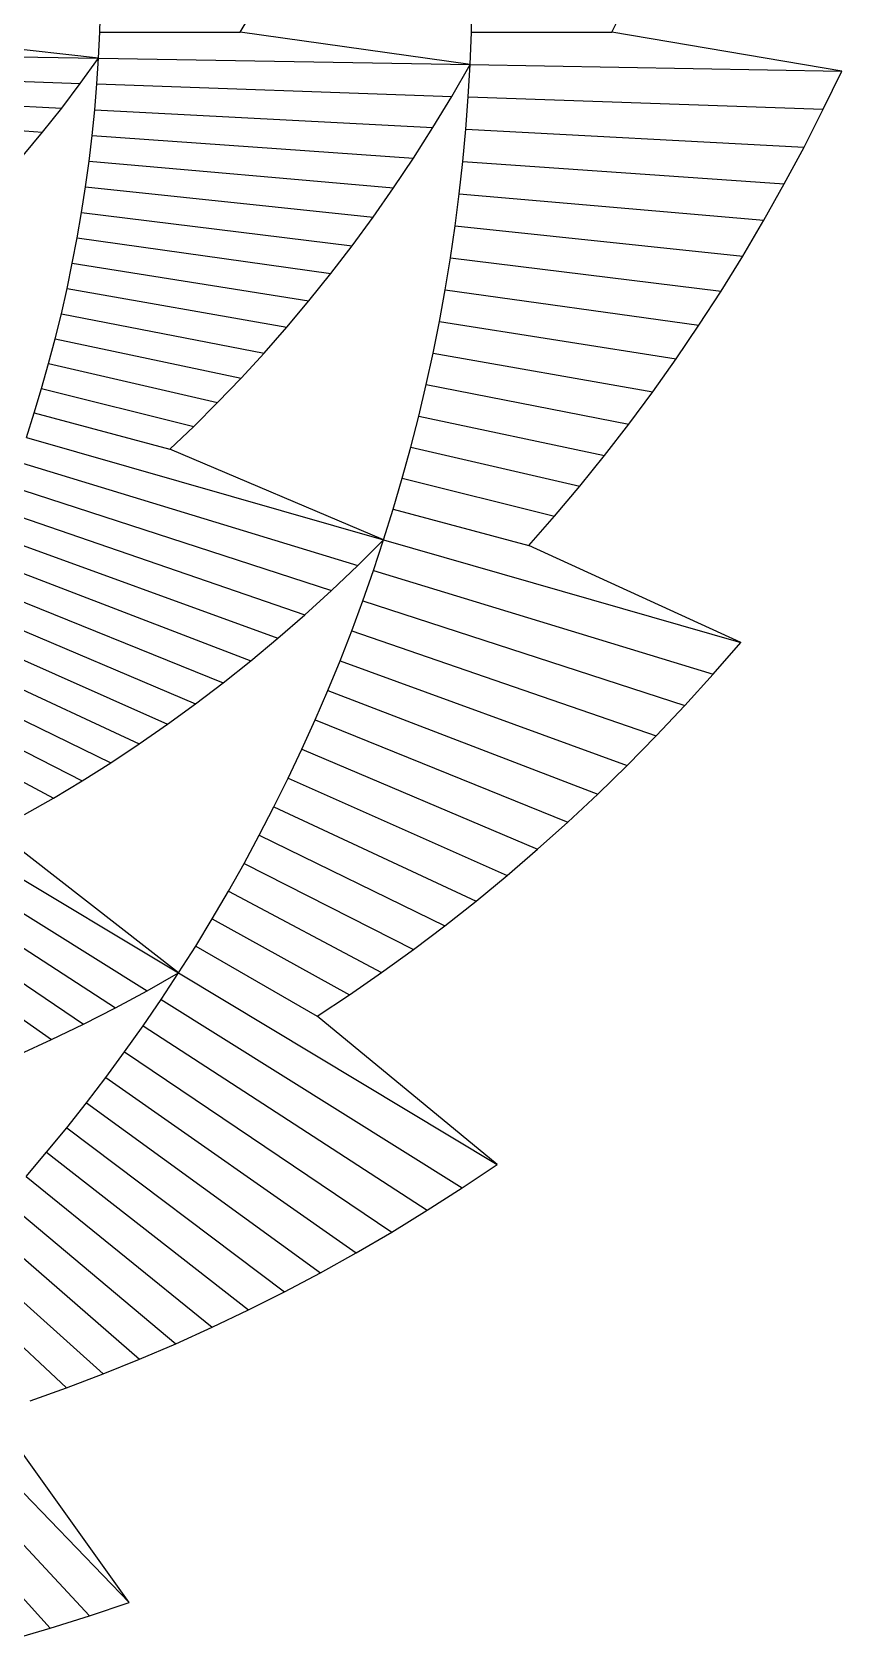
# Model space of a CAD drawing. Header units: metres. Extents: x -32.5 to 30, y -28.7 to 31.2.
# Drawn here: x 19.09 to 29.98, y -21.62 to 0 of the extents above; entities that cross this region are included whole.
import ezdxf

# ---------------------------------------------------------------- set-up
doc = ezdxf.new("R2010")
doc.units = ezdxf.units.M
for name, color, linetype in [('Fill', 3, 'Continuous'), ('Inner', 2, 'Continuous'), ('Outer', 1, 'Continuous')]:
    doc.layers.add(name, color=color, linetype=linetype)

msp = doc.modelspace()

# ---------------------------------------------------------------- linework, layer by layer
at = {"layer": 'Fill'}
for p, q in [((20, 0), (21.889, 0)), ((25, 0), (26.889, 0)), ((14.984, -0.262), (19.983, -0.349)), ((19.983, -0.349), (24.982, -0.436)), ((14.963, -0.523), (19.738, -0.689)), ((24.982, -0.436), (29.982, -0.523)), ((14.938, -0.783), (19.487, -1.021)), ((19.96, -0.697), (24.735, -0.864)), ((14.908, -1.042), (19.231, -1.345)), ((19.931, -1.045), (24.48, -1.283)), ((24.957, -0.872), (29.732, -1.038)), ((19.896, -1.391), (24.219, -1.694)), ((24.924, -1.306), (29.473, -1.545)), ((19.855, -1.737), (23.95, -2.095)), ((24.884, -1.74), (29.206, -2.042)), ((19.808, -2.082), (23.675, -2.488)), ((24.836, -2.173), (28.931, -2.531)), ((19.754, -2.426), (23.394, -2.872)), ((19.695, -2.768), (23.106, -3.247)), ((24.78, -2.605), (28.648, -3.011)), ((19.63, -3.109), (22.813, -3.613)), ((24.717, -3.035), (28.356, -3.482)), ((19.559, -3.449), (22.514, -3.97)), ((24.647, -3.464), (28.058, -3.943)), ((19.483, -3.787), (22.209, -4.317)), ((24.569, -3.891), (27.751, -4.395)), ((19.4, -4.124), (21.9, -4.655)), ((24.483, -4.317), (27.438, -4.838)), ((19.311, -4.458), (21.585, -4.983)), ((24.391, -4.741), (27.117, -5.271)), ((19.217, -4.791), (21.266, -5.302)), ((19.117, -5.122), (20.942, -5.611)), ((24.291, -5.163), (26.79, -5.694)), ((19.012, -5.451), (23.818, -6.83)), ((24.183, -5.583), (26.457, -6.108)), ((18.9, -5.778), (23.469, -7.175)), ((24.069, -6.001), (26.117, -6.512)), ((18.783, -6.103), (23.116, -7.511)), ((18.661, -6.425), (22.758, -7.836)), ((23.947, -6.417), (25.771, -6.905)), ((18.533, -6.745), (22.396, -8.151)), ((23.818, -6.83), (28.624, -8.208)), ((18.399, -7.063), (22.03, -8.456)), ((23.682, -7.24), (28.251, -8.637)), ((18.26, -7.378), (21.66, -8.751)), ((18.116, -7.69), (21.287, -9.036)), ((23.539, -7.648), (27.871, -9.056)), ((17.966, -7.999), (20.91, -9.31)), ((23.388, -8.053), (27.486, -9.464)), ((17.811, -8.306), (20.53, -9.573)), ((17.651, -8.609), (20.148, -9.827)), ((23.231, -8.455), (27.094, -9.862)), ((23.067, -8.855), (26.698, -10.248)), ((17.486, -8.91), (19.763, -10.07)), ((17.316, -9.207), (19.376, -10.302)), ((22.896, -9.251), (26.296, -10.624)), ((22.719, -9.643), (25.889, -10.989)), ((16.774, -10.079), (21.06, -12.654)), ((22.534, -10.033), (25.478, -11.343)), ((16.584, -10.363), (20.636, -12.895)), ((22.343, -10.419), (25.062, -11.687)), ((16.389, -10.643), (20.21, -13.124)), ((22.145, -10.801), (24.642, -12.019)), ((16.189, -10.92), (19.782, -13.343)), ((15.985, -11.193), (19.352, -13.551)), ((21.941, -11.18), (24.218, -12.34)), ((21.73, -11.554), (23.791, -12.65)), ((21.513, -11.925), (23.36, -12.948)), ((21.29, -12.292), (22.926, -13.236)), ((21.06, -12.654), (25.346, -15.229)), ((20.824, -13.012), (24.876, -15.544)), ((20.582, -13.366), (24.403, -15.847)), ((20.334, -13.716), (23.927, -16.139)), ((20.081, -14.061), (23.448, -16.419)), ((19.821, -14.401), (22.967, -16.687)), ((19.555, -14.736), (22.484, -16.943)), ((19.284, -15.067), (21.999, -17.187)), ((19.008, -15.392), (21.512, -17.42)), ((18.726, -15.713), (21.024, -17.641)), ((18.438, -16.028), (20.534, -17.85)), ((18.145, -16.338), (20.044, -18.048)), ((17.847, -16.643), (19.554, -18.234)), ((16.923, -17.524), (20.396, -21.121)), ((16.605, -17.806), (19.863, -21.301)), ((16.282, -18.083), (19.33, -21.469))]:
    msp.add_line(p, q, dxfattribs=at)
at = {"layer": 'Inner'}
for p, q in [((25, 0), (25.01, 0.437)), ((20, 0), (20.011, 0.349)), ((19.983, -0.349), (20, 0)), ((24.982, -0.436), (25, 0)), ((19.96, -0.697), (19.983, -0.349)), ((24.957, -0.872), (24.982, -0.436)), ((19.931, -1.045), (19.96, -0.697)), ((19.896, -1.391), (19.931, -1.045)), ((24.924, -1.306), (24.957, -0.872)), ((19.855, -1.737), (19.896, -1.391)), ((24.884, -1.74), (24.924, -1.306)), ((19.808, -2.082), (19.855, -1.737)), ((24.836, -2.173), (24.884, -1.74)), ((19.754, -2.426), (19.808, -2.082)), ((24.78, -2.605), (24.836, -2.173)), ((19.695, -2.768), (19.754, -2.426)), ((19.63, -3.109), (19.695, -2.768)), ((24.717, -3.035), (24.78, -2.605)), ((19.559, -3.449), (19.63, -3.109)), ((24.647, -3.464), (24.717, -3.035)), ((19.483, -3.787), (19.559, -3.449)), ((24.569, -3.891), (24.647, -3.464)), ((19.4, -4.124), (19.483, -3.787)), ((24.483, -4.317), (24.569, -3.891)), ((19.311, -4.458), (19.4, -4.124)), ((24.391, -4.741), (24.483, -4.317)), ((19.217, -4.791), (19.311, -4.458)), ((24.291, -5.163), (24.391, -4.741)), ((19.117, -5.122), (19.217, -4.791)), ((19.012, -5.451), (19.117, -5.122)), ((24.183, -5.583), (24.291, -5.163)), ((24.069, -6.001), (24.183, -5.583)), ((23.947, -6.417), (24.069, -6.001)), ((23.818, -6.83), (23.947, -6.417)), ((23.682, -7.24), (23.818, -6.83)), ((23.539, -7.648), (23.682, -7.24)), ((23.388, -8.053), (23.539, -7.648)), ((23.231, -8.455), (23.388, -8.053)), ((23.067, -8.855), (23.231, -8.455)), ((22.896, -9.251), (23.067, -8.855)), ((22.719, -9.643), (22.896, -9.251)), ((22.534, -10.033), (22.719, -9.643)), ((22.343, -10.419), (22.534, -10.033)), ((22.145, -10.801), (22.343, -10.419)), ((21.941, -11.18), (22.145, -10.801)), ((21.73, -11.554), (21.941, -11.18)), ((21.513, -11.925), (21.73, -11.554)), ((21.29, -12.292), (21.513, -11.925)), ((21.06, -12.654), (21.29, -12.292)), ((20.824, -13.012), (21.06, -12.654)), ((20.582, -13.366), (20.824, -13.012)), ((20.334, -13.716), (20.582, -13.366)), ((20.081, -14.061), (20.334, -13.716)), ((19.821, -14.401), (20.081, -14.061)), ((19.555, -14.736), (19.821, -14.401)), ((19.284, -15.067), (19.555, -14.736)), ((19.008, -15.392), (19.284, -15.067))]:
    msp.add_line(p, q, dxfattribs=at)
at = {"layer": 'Outer'}
for p, q in [((26.889, 0), (27.121, 0.473)), ((21.889, 0), (22.122, 0.386)), ((19.983, -0.349), (16.889, 0)), ((24.982, -0.436), (21.889, 0)), ((29.982, -0.523), (26.889, 0)), ((19.738, -0.689), (19.983, -0.349)), ((24.735, -0.864), (24.982, -0.436)), ((29.732, -1.038), (29.982, -0.523)), ((19.487, -1.021), (19.738, -0.689)), ((24.48, -1.283), (24.735, -0.864)), ((19.231, -1.345), (19.487, -1.021)), ((29.473, -1.545), (29.732, -1.038)), ((24.219, -1.694), (24.48, -1.283)), ((18.969, -1.66), (19.231, -1.345)), ((23.95, -2.095), (24.219, -1.694)), ((29.206, -2.042), (29.473, -1.545)), ((23.675, -2.488), (23.95, -2.095)), ((28.931, -2.531), (29.206, -2.042)), ((23.394, -2.872), (23.675, -2.488)), ((28.648, -3.011), (28.931, -2.531)), ((23.106, -3.247), (23.394, -2.872)), ((28.356, -3.482), (28.648, -3.011)), ((22.813, -3.613), (23.106, -3.247)), ((22.514, -3.97), (22.813, -3.613)), ((28.058, -3.943), (28.356, -3.482)), ((22.209, -4.317), (22.514, -3.97)), ((27.751, -4.395), (28.058, -3.943)), ((21.9, -4.655), (22.209, -4.317)), ((27.438, -4.838), (27.751, -4.395)), ((21.585, -4.983), (21.9, -4.655)), ((27.117, -5.271), (27.438, -4.838)), ((21.266, -5.302), (21.585, -4.983)), ((20.942, -5.611), (21.266, -5.302)), ((26.79, -5.694), (27.117, -5.271)), ((23.818, -6.83), (20.942, -5.611)), ((26.457, -6.108), (26.79, -5.694)), ((26.117, -6.512), (26.457, -6.108)), ((25.771, -6.905), (26.117, -6.512)), ((23.469, -7.175), (23.818, -6.83)), ((28.624, -8.208), (25.771, -6.905)), ((23.116, -7.511), (23.469, -7.175)), ((22.758, -7.836), (23.116, -7.511)), ((22.396, -8.151), (22.758, -7.836)), ((22.03, -8.456), (22.396, -8.151)), ((28.251, -8.637), (28.624, -8.208)), ((21.66, -8.751), (22.03, -8.456)), ((27.871, -9.056), (28.251, -8.637)), ((21.287, -9.036), (21.66, -8.751)), ((20.91, -9.31), (21.287, -9.036)), ((27.486, -9.464), (27.871, -9.056)), ((20.53, -9.573), (20.91, -9.31)), ((27.094, -9.862), (27.486, -9.464)), ((20.148, -9.827), (20.53, -9.573)), ((19.763, -10.07), (20.148, -9.827)), ((26.698, -10.248), (27.094, -9.862)), ((19.376, -10.302), (19.763, -10.07)), ((18.987, -10.524), (19.376, -10.302)), ((26.296, -10.624), (26.698, -10.248)), ((21.06, -12.654), (18.595, -10.736)), ((25.889, -10.989), (26.296, -10.624)), ((25.478, -11.343), (25.889, -10.989)), ((25.062, -11.687), (25.478, -11.343)), ((24.642, -12.019), (25.062, -11.687)), ((24.218, -12.34), (24.642, -12.019)), ((23.791, -12.65), (24.218, -12.34)), ((20.636, -12.895), (21.06, -12.654)), ((23.36, -12.948), (23.791, -12.65)), ((20.21, -13.124), (20.636, -12.895)), ((22.926, -13.236), (23.36, -12.948)), ((19.782, -13.343), (20.21, -13.124)), ((19.352, -13.551), (19.782, -13.343)), ((25.346, -15.229), (22.926, -13.236)), ((18.922, -13.748), (19.352, -13.551)), ((24.876, -15.544), (25.346, -15.229)), ((24.403, -15.847), (24.876, -15.544)), ((23.927, -16.139), (24.403, -15.847)), ((23.448, -16.419), (23.927, -16.139)), ((22.967, -16.687), (23.448, -16.419)), ((22.484, -16.943), (22.967, -16.687)), ((21.999, -17.187), (22.484, -16.943)), ((21.512, -17.42), (21.999, -17.187)), ((21.024, -17.641), (21.512, -17.42)), ((20.534, -17.85), (21.024, -17.641)), ((20.044, -18.048), (20.534, -17.85)), ((19.554, -18.234), (20.044, -18.048)), ((19.063, -18.408), (19.554, -18.234)), ((20.396, -21.121), (18.571, -18.571)), ((19.863, -21.301), (20.396, -21.121)), ((19.33, -21.469), (19.863, -21.301)), ((18.798, -21.625), (19.33, -21.469))]:
    msp.add_line(p, q, dxfattribs=at)

doc.saveas('drawing.dxf')
